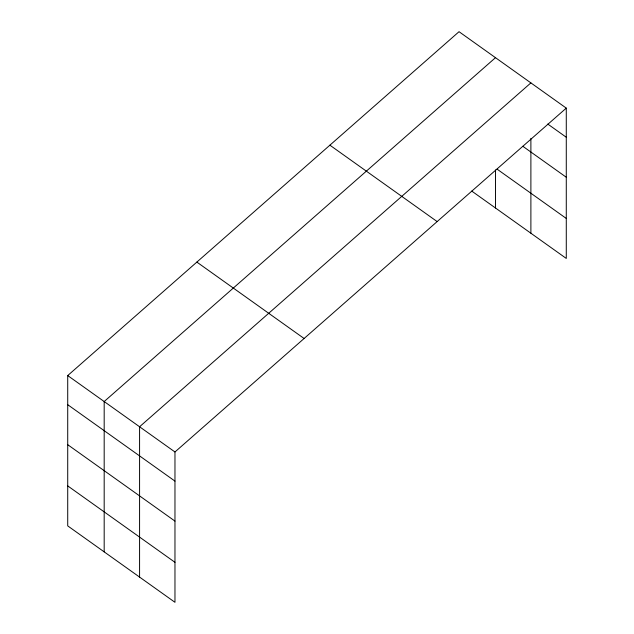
<?xml version="1.0" encoding="UTF-8"?>
<svg xmlns="http://www.w3.org/2000/svg" width="634" height="634" viewBox="0 0 634 634"><rect width="100%" height="100%" fill="white"/><g stroke="black" fill="none" stroke-linecap="round" stroke-linejoin="round"><path stroke-width="0.95" d="M566.281 108.113L174.968 451.971L174.968 602.3L67.719 525.887L67.719 375.566L459.032 31.7L566.281 108.113L566.281 258.434L471.712 191.064M495.495 57.678L104.182 401.544L104.182 551.873M530.888 82.895L139.575 426.761L139.575 577.083M547.784 124.066L566.281 137.245M522.844 146.296L566.281 177.243M497.104 169.159L566.281 218.445M329.894 145.178L437.151 221.583M196.849 262.088L304.106 338.501M67.719 375.566L174.968 451.971M67.719 404.698L174.968 481.111M67.719 444.696L174.968 521.1M67.719 485.898L174.968 562.31M530.888 138.37L530.888 233.217M495.495 169.967L495.495 208.007"/></g></svg>
